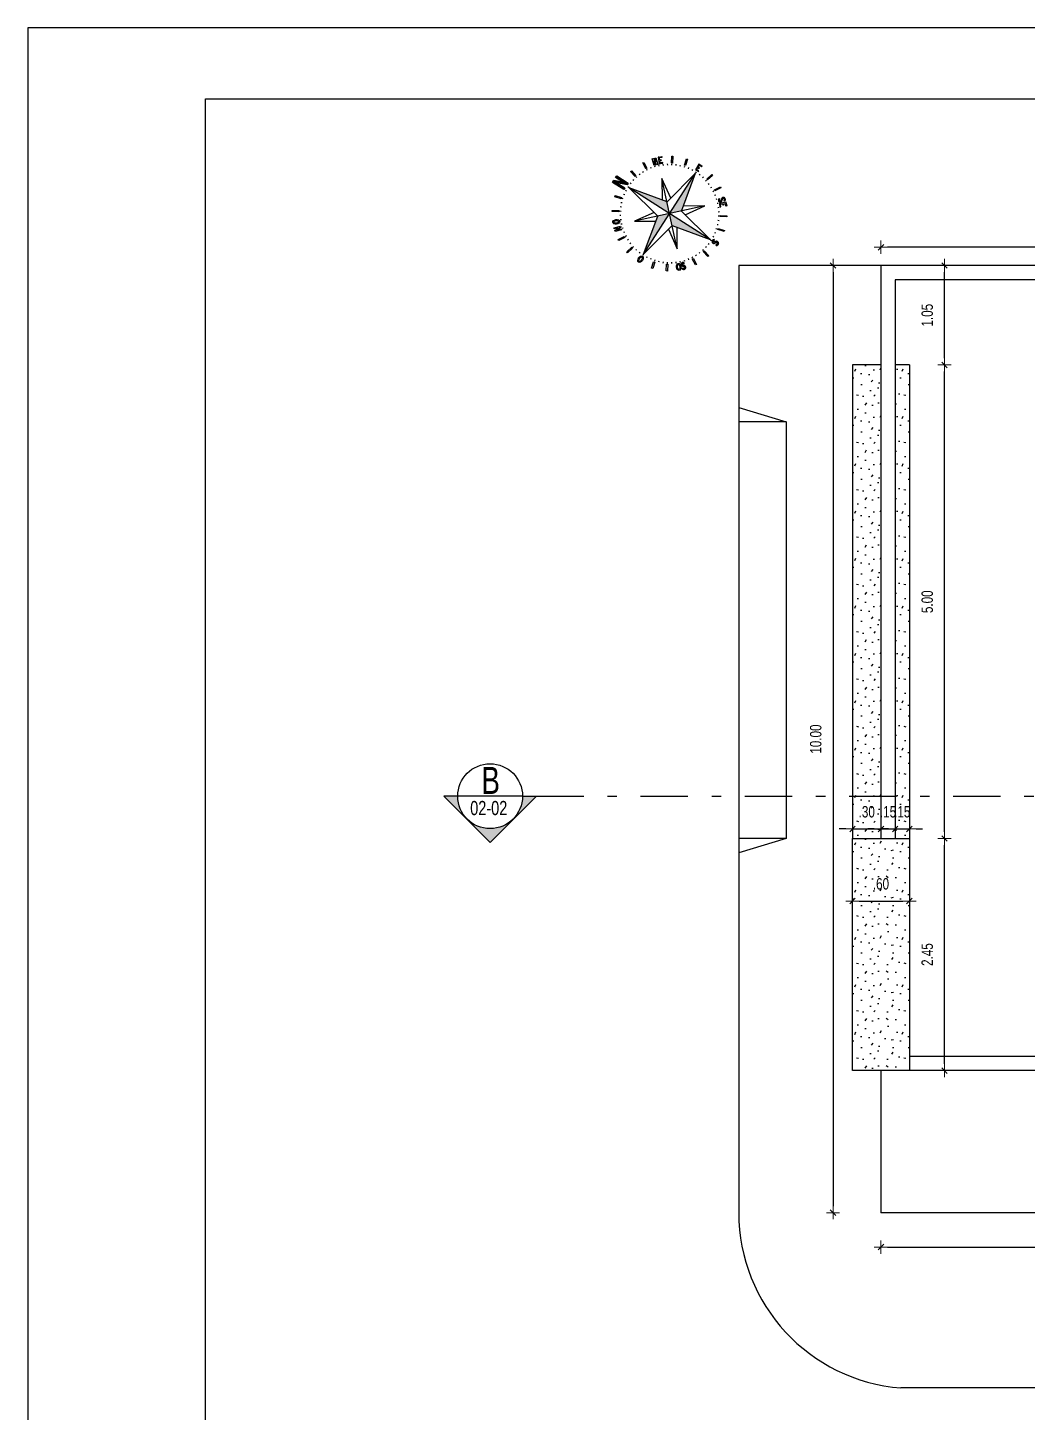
# Model space of a CAD drawing. Extents: x 425 to 531, y 796 to 840.
# Drawn here: x 424.54 to 435.09, y 825.67 to 840.29 of the extents above; entities that cross this region are included whole.
import ezdxf

# ---------------------------------------------------------------- set-up
doc = ezdxf.new("R2010")
doc.units = 0
doc.header["$MEASUREMENT"] = 0
doc.header["$PDSIZE"] = -5
doc.linetypes.add('CONTINU', pattern=[0])
doc.linetypes.add('DASHDOT', pattern=[1, 0.5, -0.25, 0, -0.25])
doc.layers.get('0').update_dxf_attribs({"linetype": 'CONTINUOUS'})
doc.layers.get('Defpoints').update_dxf_attribs({"linetype": 'CONTINUOUS'})
for name, color, linetype in [('AR-TXT', 1, 'CONTINUOUS'), ('LAYER4', 7, 'CONTINUOUS'), ('LAYER5', 8, 'CONTINUOUS'), ('LAYER7', 4, 'CONTINUOUS'), ('TXT', 2, 'CONTINUOUS')]:
    doc.layers.add(name, color=color, linetype=linetype)
doc.layers.add('E-Pen-C', color=4, linetype='CONTINUOUS', lineweight=15)
doc.layers.add('E-Pen-G', color=3, linetype='CONTINUOUS', lineweight=30)
doc.styles.add('F2', font='swisscl.ttf')
doc.dimstyles.new('DIMENSION-1', dxfattribs={"dimtxt": 0.11, "dimasz": 0.07, "dimexe": 1, "dimexo": 0, "dimgap": 0.12, "dimtad": 1, "dimzin": 7, "dimdsep": 46, "dimtxsty": 'F2', "dimblk1": 'TRACO', "dimblk2": 'TRACO', "dimsah": 1, "dimcen": 1, "dimse1": 1, "dimse2": 1, "dimclrd": 256, "dimclre": 256, "dimclrt": 6, "dimadec": 0, "dimazin": 0, "dimtfac": 1, "dimtix": 1, "dimtmove": 2, "dimatfit": 3, "dimldrblk": 'TRACO', "dimfxl": 1, "dimtolj": 1, "dimtzin": 0, "dimarcsym": 0})

# ---------------------------------------------------------------- blocks, each defined once
blk = doc.blocks.new('A$C52F82244')
at = {"layer": 'LAYER5'}
blk.add_hatch(color=2, dxfattribs=at).paths.add_polyline_path([(0.5, 0.85), (0, 0.35), (0.15, 0.35, -1), (0.85, 0.35), (1, 0.35)])
at = {"layer": 'LAYER4', "color": 2}
blk.add_line((0.15, 0.35), (0.85, 0.35), dxfattribs=at)
at = {"layer": 'LAYER7', "color": 2}
for p, q in [((0.5, 0.85), (0, 0.35)), ((0.5, 0.85), (1, 0.35)), ((0.15, 0.35), (0, 0.35)), ((0.85, 0.35), (1, 0.35))]:
    blk.add_line(p, q, dxfattribs=at)
blk.add_circle((0.5, 0.35), 0.35, dxfattribs=at)
blk = doc.blocks.new('TRACO')
at = {"layer": 'E-Pen-C'}
for p, q in [((-1, 0), (1, 0)), ((0, 1), (0, -1))]:
    blk.add_line(p, q, dxfattribs=at)
at = {"layer": 'E-Pen-G'}
blk.add_line((-0.42, -0.42), (0.42, 0.42), dxfattribs=at)
blk = doc.blocks.new('*D107')
at = {"color": 4, "linetype": 'Continuous', "lineweight": -2, "transparency": 16777216}
blk.add_line((453.475, 837.968), (433.615, 837.968), dxfattribs=at)
at = {"layer": 'Defpoints', "color": 0, "linetype": 'CONTINU', "transparency": 16777216}
for p in [(433.545, 837.968), (433.545, 837.776), (453.545, 837.776)]:
    blk.add_point(p, dxfattribs=at)
at = {"color": 4, "linetype": 'CONTINU', "lineweight": -2, "transparency": 16777216, "xscale": 0.07, "yscale": 0.07, "zscale": 0.07, "rotation": 180}
blk.add_blockref('TRACO', (433.545, 837.968), dxfattribs=at)
at = {"color": 4, "linetype": 'CONTINU', "lineweight": -2, "transparency": 16777216, "xscale": 0.07, "yscale": 0.07, "zscale": 0.07}
blk.add_blockref('TRACO', (453.545, 837.968), dxfattribs=at)
at = {"color": 4, "linetype": 'CONTINU', "transparency": 16777216, "insert": (443.545, 838.149), "char_height": 0.12, "attachment_point": 5, "style": 'F2'}
blk.add_mtext('\\A1;20.00', dxfattribs=at)
blk = doc.blocks.new('*D108')
at = {"color": 4, "linetype": 'Continuous', "lineweight": -2, "transparency": 16777216}
blk.add_line((433.039, 837.706), (433.039, 827.846), dxfattribs=at)
at = {"layer": 'Defpoints', "color": 0, "linetype": 'CONTINU', "transparency": 16777216}
for p in [(433.397, 837.776), (433.039, 827.776), (433.397, 827.776)]:
    blk.add_point(p, dxfattribs=at)
at = {"color": 4, "linetype": 'CONTINU', "lineweight": -2, "transparency": 16777216, "xscale": 0.07, "yscale": 0.07, "zscale": 0.07}
for p, rotation in [((433.039, 837.776), 90), ((433.039, 827.776), 270)]:
    blk.add_blockref('TRACO', p, dxfattribs=dict(at, rotation=rotation))
at = {"color": 4, "linetype": 'CONTINU', "transparency": 16777216, "insert": (432.857, 832.776), "char_height": 0.12, "attachment_point": 5, "rotation": 90, "style": 'F2'}
blk.add_mtext('\\A1;10.00', dxfattribs=at)
blk = doc.blocks.new('*D109')
at = {"color": 4, "linetype": 'Continuous', "lineweight": -2, "transparency": 16777216}
blk.add_line((433.615, 827.413), (453.475, 827.413), dxfattribs=at)
at = {"layer": 'Defpoints', "color": 0, "linetype": 'CONTINU', "transparency": 16777216}
for p in [(433.545, 827.776), (453.545, 827.776), (453.545, 827.413)]:
    blk.add_point(p, dxfattribs=at)
at = {"color": 4, "linetype": 'CONTINU', "lineweight": -2, "transparency": 16777216, "xscale": 0.07, "yscale": 0.07, "zscale": 0.07, "rotation": 180}
blk.add_blockref('TRACO', (433.545, 827.413), dxfattribs=at)
at = {"color": 4, "linetype": 'CONTINU', "lineweight": -2, "transparency": 16777216, "xscale": 0.07, "yscale": 0.07, "zscale": 0.07}
blk.add_blockref('TRACO', (453.545, 827.413), dxfattribs=at)
at = {"color": 4, "linetype": 'CONTINU', "transparency": 16777216, "insert": (443.545, 827.594), "char_height": 0.12, "attachment_point": 5, "style": 'F2'}
blk.add_mtext('\\A1;20.00', dxfattribs=at)
blk = doc.blocks.new('*D203')
at = {"color": 4, "linetype": 'Continuous', "lineweight": -2, "transparency": 16777216}
blk.add_line((433.315, 831.066), (433.775, 831.066), dxfattribs=at)
at = {"layer": 'Defpoints', "color": 0, "linetype": 'CONTINU', "transparency": 16777216}
for p in [(433.245, 831.726), (433.845, 831.726), (433.845, 831.066)]:
    blk.add_point(p, dxfattribs=at)
at = {"color": 4, "linetype": 'CONTINU', "lineweight": -2, "transparency": 16777216, "xscale": 0.07, "yscale": 0.07, "zscale": 0.07, "rotation": 180}
blk.add_blockref('TRACO', (433.245, 831.066), dxfattribs=at)
at = {"color": 4, "linetype": 'CONTINU', "lineweight": -2, "transparency": 16777216, "xscale": 0.07, "yscale": 0.07, "zscale": 0.07}
blk.add_blockref('TRACO', (433.845, 831.066), dxfattribs=at)
at = {"color": 4, "linetype": 'CONTINU', "transparency": 16777216, "insert": (433.545, 831.247), "char_height": 0.12, "attachment_point": 5, "style": 'F2'}
blk.add_mtext('\\A1;.60', dxfattribs=at)
blk = doc.blocks.new('*D204')
at = {"color": 4, "linetype": 'Continuous', "lineweight": -2, "transparency": 16777216}
blk.add_line((434.216, 829.346), (434.216, 831.656), dxfattribs=at)
at = {"layer": 'Defpoints', "color": 0, "linetype": 'CONTINU', "transparency": 16777216}
for p in [(433.845, 831.726), (434.216, 831.726), (433.845, 829.276)]:
    blk.add_point(p, dxfattribs=at)
at = {"color": 4, "linetype": 'CONTINU', "lineweight": -2, "transparency": 16777216, "xscale": 0.07, "yscale": 0.07, "zscale": 0.07}
for p, rotation in [((434.216, 831.726), 90), ((434.216, 829.276), 270)]:
    blk.add_blockref('TRACO', p, dxfattribs=dict(at, rotation=rotation))
at = {"color": 4, "linetype": 'CONTINU', "transparency": 16777216, "insert": (434.034, 830.501), "char_height": 0.12, "attachment_point": 5, "rotation": 90, "style": 'F2'}
blk.add_mtext('\\A1;2.45', dxfattribs=at)
blk = doc.blocks.new('*D205')
at = {"color": 4, "linetype": 'Continuous', "lineweight": -2, "transparency": 16777216}
blk.add_line((434.216, 831.796), (434.216, 836.656), dxfattribs=at)
at = {"layer": 'Defpoints', "color": 0, "linetype": 'CONTINU', "transparency": 16777216}
for p in [(433.845, 836.726), (434.216, 836.726), (433.845, 831.726)]:
    blk.add_point(p, dxfattribs=at)
at = {"color": 4, "linetype": 'CONTINU', "lineweight": -2, "transparency": 16777216, "xscale": 0.07, "yscale": 0.07, "zscale": 0.07}
for p, rotation in [((434.216, 836.726), 90), ((434.216, 831.726), 270)]:
    blk.add_blockref('TRACO', p, dxfattribs=dict(at, rotation=rotation))
at = {"color": 4, "linetype": 'CONTINU', "transparency": 16777216, "insert": (434.034, 834.226), "char_height": 0.12, "attachment_point": 5, "rotation": 90, "style": 'F2'}
blk.add_mtext('\\A1;5.00', dxfattribs=at)
blk = doc.blocks.new('*D206')
at = {"color": 4, "linetype": 'Continuous', "lineweight": -2, "transparency": 16777216}
for p, q in [((433.175, 831.827), (433.105, 831.827)), ((433.245, 831.827), (433.545, 831.827)), ((433.615, 831.827), (433.685, 831.827))]:
    blk.add_line(p, q, dxfattribs=at)
at = {"layer": 'Defpoints', "color": 0, "linetype": 'CONTINU', "transparency": 16777216}
for p in [(433.545, 831.827), (433.245, 831.726), (433.545, 831.726)]:
    blk.add_point(p, dxfattribs=at)
at = {"color": 4, "linetype": 'CONTINU', "lineweight": -2, "transparency": 16777216, "xscale": 0.07, "yscale": 0.07, "zscale": 0.07}
blk.add_blockref('TRACO', (433.245, 831.827), dxfattribs=at)
at = {"color": 4, "linetype": 'CONTINU', "lineweight": -2, "transparency": 16777216, "xscale": 0.07, "yscale": 0.07, "zscale": 0.07, "rotation": 180}
blk.add_blockref('TRACO', (433.545, 831.827), dxfattribs=at)
at = {"color": 4, "linetype": 'CONTINU', "transparency": 16777216, "insert": (433.395, 832.008), "char_height": 0.12, "attachment_point": 5, "style": 'F2'}
blk.add_mtext('\\A1;.30', dxfattribs=at)
blk = doc.blocks.new('*D207')
at = {"color": 4, "linetype": 'Continuous', "lineweight": -2, "transparency": 16777216}
for p, q in [((433.475, 831.827), (433.405, 831.827)), ((433.545, 831.827), (433.695, 831.827)), ((433.765, 831.827), (433.835, 831.827))]:
    blk.add_line(p, q, dxfattribs=at)
at = {"layer": 'Defpoints', "color": 0, "linetype": 'CONTINU', "transparency": 16777216}
for p in [(433.695, 831.827), (433.545, 831.726), (433.695, 831.726)]:
    blk.add_point(p, dxfattribs=at)
at = {"color": 4, "linetype": 'CONTINU', "lineweight": -2, "transparency": 16777216, "xscale": 0.07, "yscale": 0.07, "zscale": 0.07}
blk.add_blockref('TRACO', (433.545, 831.827), dxfattribs=at)
at = {"color": 4, "linetype": 'CONTINU', "lineweight": -2, "transparency": 16777216, "xscale": 0.07, "yscale": 0.07, "zscale": 0.07, "rotation": 180}
blk.add_blockref('TRACO', (433.695, 831.827), dxfattribs=at)
at = {"color": 4, "linetype": 'CONTINU', "transparency": 16777216, "insert": (433.62, 832.008), "char_height": 0.12, "attachment_point": 5, "style": 'F2'}
blk.add_mtext('\\A1;.15', dxfattribs=at)
blk = doc.blocks.new('*D208')
at = {"color": 4, "linetype": 'Continuous', "lineweight": -2, "transparency": 16777216}
for p, q in [((433.625, 831.827), (433.555, 831.827)), ((433.695, 831.827), (433.845, 831.827)), ((433.915, 831.827), (433.985, 831.827))]:
    blk.add_line(p, q, dxfattribs=at)
at = {"layer": 'Defpoints', "color": 0, "linetype": 'CONTINU', "transparency": 16777216}
for p in [(433.845, 831.827), (433.695, 831.726), (433.845, 831.726)]:
    blk.add_point(p, dxfattribs=at)
at = {"color": 4, "linetype": 'CONTINU', "lineweight": -2, "transparency": 16777216, "xscale": 0.07, "yscale": 0.07, "zscale": 0.07}
blk.add_blockref('TRACO', (433.695, 831.827), dxfattribs=at)
at = {"color": 4, "linetype": 'CONTINU', "lineweight": -2, "transparency": 16777216, "xscale": 0.07, "yscale": 0.07, "zscale": 0.07, "rotation": 180}
blk.add_blockref('TRACO', (433.845, 831.827), dxfattribs=at)
at = {"color": 4, "linetype": 'CONTINU', "transparency": 16777216, "insert": (433.77, 832.008), "char_height": 0.12, "attachment_point": 5, "style": 'F2'}
blk.add_mtext('\\A1;.15', dxfattribs=at)
blk = doc.blocks.new('*D209')
at = {"color": 4, "linetype": 'Continuous', "lineweight": -2, "transparency": 16777216}
blk.add_line((434.216, 836.796), (434.216, 837.706), dxfattribs=at)
at = {"layer": 'Defpoints', "color": 0, "linetype": 'CONTINU', "transparency": 16777216}
for p in [(433.695, 837.776), (434.216, 837.776), (433.695, 836.726)]:
    blk.add_point(p, dxfattribs=at)
at = {"color": 4, "linetype": 'CONTINU', "lineweight": -2, "transparency": 16777216, "xscale": 0.07, "yscale": 0.07, "zscale": 0.07}
for p, rotation in [((434.216, 837.776), 90), ((434.216, 836.726), 270)]:
    blk.add_blockref('TRACO', p, dxfattribs=dict(at, rotation=rotation))
at = {"color": 4, "linetype": 'CONTINU', "transparency": 16777216, "insert": (434.034, 837.251), "char_height": 0.12, "attachment_point": 5, "rotation": 90, "style": 'F2'}
blk.add_mtext('\\A1;1.05', dxfattribs=at)
blk = doc.blocks.new('al-norte')
at = {"layer": 'TXT'}
for points in [[(0.055, 2.221), (-0.065, 2.532), (-0.092, 2.532), (-0.167, 2.532), (-0.167, 2.01), (-0.092, 2.01), (-0.092, 2.379), (0.055, 2.001), (0.131, 2.001), (0.131, 2.531), (0.055, 2.531)], [(0.007, 1.875), (0, 0), (0.333, 0.33)]]:
    blk.add_hatch(color=7, dxfattribs=at).paths.add_polyline_path(points)
h = blk.add_hatch(color=7, dxfattribs=at)
h.paths.add_polyline_path([(0, 0), (0.33, -0.333), (1.875, -0.007)])
h.paths.add_polyline_path([(0, 0), (-0.333, -0.33), (-0.007, -1.875)])
h.paths.add_polyline_path([(0, 0), (-0.33, 0.333), (-1.875, 0.007)])
at = {"layer": 'TXT', "color": 7}
for p, q in [((-0.596, 2.16), (-0.551, 2.172)), ((-0.551, 2.172), (-0.483, 1.919)), ((-0.092, 2.532), (-0.065, 2.532)), ((0.055, 2.001), (-0.092, 2.379)), ((-0.065, 2.532), (0.055, 2.221)), ((-1.135, 1.932), (-1.094, 1.956)), ((-1.003, 1.705), (-1.135, 1.932)), ((-1.094, 1.956), (-0.963, 1.728)), ((-0.963, 1.728), (-1.003, 1.705)), ((-0.943, 1.647), (-0.967, 1.688)), ((-0.796, 1.723), (-0.816, 1.766)), ((-0.643, 1.786), (-0.659, 1.83)), ((-0.528, 1.906), (-0.596, 2.16)), ((-0.483, 1.919), (-0.528, 1.906)), ((-0.485, 1.835), (-0.497, 1.881)), ((-0.323, 1.871), (-0.331, 1.917)), ((0.007, 1.875), (-0.33, 0.333)), ((-0.159, 1.892), (-0.163, 1.938)), ((-0.007, -1.875), (0.007, 1.875)), ((0.007, 1.898), (0.007, 1.945)), ((0.333, 0.33), (0.007, 1.875)), ((0.172, 1.891), (0.176, 1.937)), ((0.336, 1.868), (0.344, 1.915)), ((0.498, 1.832), (0.51, 1.877)), ((0.656, 1.782), (0.672, 1.826)), ((0.808, 1.718), (0.828, 1.76)), ((0.955, 1.641), (0.979, 1.681)), ((1.343, 1.446), (1.415, 1.635)), ((1.476, 1.683), (1.417, 1.527)), ((1.466, 1.692), (1.476, 1.683)), ((-1.949, 1.106), (-1.925, 1.146)), ((-1.721, 0.975), (-1.949, 1.106)), ((-1.925, 1.146), (-1.698, 1.015)), ((-1.736, 1.416), (-1.711, 1.444)), ((-1.54, 1.244), (-1.736, 1.416)), ((-1.711, 1.444), (-1.702, 1.454)), ((-1.702, 1.454), (-1.546, 1.396)), ((-1.662, 1.499), (-1.637, 1.528)), ((-1.546, 1.396), (-1.662, 1.499)), ((-1.654, 1.393), (-1.515, 1.272)), ((-1.463, 1.324), (-1.654, 1.393)), ((-1.637, 1.528), (-1.438, 1.353)), ((-1.551, 1.094), (-1.59, 1.121)), ((-1.515, 1.272), (-1.54, 1.244)), ((-1.45, 1.225), (-1.486, 1.256)), ((-1.438, 1.353), (-1.463, 1.324)), ((-1.338, 1.347), (-1.371, 1.38)), ((-1.215, 1.459), (-1.245, 1.495)), ((-1.083, 1.559), (-1.11, 1.597)), ((1.094, 1.551), (1.121, 1.59)), ((1.225, 1.45), (1.256, 1.486)), ((1.347, 1.338), (1.38, 1.371)), ((1.459, 1.215), (1.495, 1.245)), ((1.538, 1.43), (1.572, 1.393)), ((1.559, 1.083), (1.597, 1.11)), ((1.561, 1.452), (1.596, 1.414)), ((1.596, 1.414), (1.572, 1.393)), ((1.705, 1.003), (1.932, 1.135)), ((1.956, 1.094), (1.728, 0.963)), ((1.932, 1.135), (1.956, 1.094)), ((-2.169, 0.564), (-2.156, 0.609)), ((-1.915, 0.496), (-2.169, 0.564)), ((-2.156, 0.609), (-1.903, 0.541)), ((-1.903, 0.541), (-1.915, 0.496)), ((-1.782, 0.656), (-1.826, 0.672)), ((-1.718, 0.808), (-1.76, 0.828)), ((-1.698, 1.015), (-1.721, 0.975)), ((-1.641, 0.955), (-1.681, 0.979)), ((-0.998, -0.991), (0.998, 0.991)), ((-0.285, 0.538), (-0.991, 0.998)), ((0.991, -0.998), (-0.991, 0.998)), ((-0.991, 0.998), (-0.536, 0.289)), ((0.998, 0.991), (0.289, 0.536)), ((0.538, 0.285), (0.998, 0.991)), ((1.647, 0.943), (1.688, 0.967)), ((1.728, 0.963), (1.705, 1.003)), ((1.723, 0.796), (1.766, 0.816)), ((1.786, 0.643), (1.83, 0.659)), ((-1.898, 0.007), (-1.945, 0.007)), ((-1.891, 0.172), (-1.937, 0.176)), ((-1.868, 0.336), (-1.915, 0.344)), ((-1.832, 0.498), (-1.877, 0.51)), ((-1.875, 0.007), (-0.33, 0.333)), ((-1.875, 0.007), (-0.333, -0.33)), ((-1.875, 0.007), (1.875, -0.007)), ((1.875, -0.007), (0.333, 0.33)), ((1.835, 0.485), (1.881, 0.497)), ((1.871, 0.323), (1.917, 0.331)), ((1.892, 0.159), (1.938, 0.163)), ((1.986, 0.075), (1.986, 0.034)), ((2.246, 0.075), (1.986, 0.075)), ((1.986, 0.034), (1.986, -0.068)), ((2.017, 0.034), (2.1, 0.034)), ((2.017, -0.068), (2.017, 0.034)), ((2.1, 0.034), (2.1, -0.017)), ((2.132, 0.034), (2.214, 0.034)), ((2.132, 0.034), (2.132, -0.017)), ((2.214, -0.068), (2.214, 0.034)), ((2.246, 0.034), (2.246, 0.075)), ((2.246, 0.034), (2.246, -0.068)), ((-2.172, -0.551), (-1.919, -0.483)), ((-1.906, -0.528), (-2.16, -0.596)), ((-1.892, -0.159), (-1.938, -0.163)), ((-1.919, -0.483), (-1.906, -0.528)), ((-1.871, -0.323), (-1.917, -0.331)), ((-1.835, -0.485), (-1.881, -0.497)), ((-0.538, -0.285), (-0.998, -0.991)), ((-0.998, -0.991), (-0.289, -0.536)), ((-0.333, -0.33), (-0.007, -1.875)), ((-0.007, -1.875), (0.33, -0.333)), ((0.285, -0.538), (0.991, -0.998)), ((0.33, -0.333), (1.875, -0.007)), ((0.991, -0.998), (0.536, -0.289)), ((1.832, -0.498), (1.877, -0.51)), ((1.868, -0.336), (1.915, -0.344)), ((1.891, -0.172), (1.937, -0.176)), ((1.898, -0.007), (1.945, -0.007)), ((1.903, -0.541), (1.915, -0.496)), ((1.915, -0.496), (2.169, -0.564)), ((1.986, -0.068), (2.017, -0.068)), ((2.132, -0.017), (2.1, -0.017)), ((2.246, -0.068), (2.214, -0.068)), ((-2.16, -0.596), (-2.172, -0.551)), ((-1.956, -1.094), (-1.728, -0.963)), ((-1.705, -1.003), (-1.932, -1.135)), ((-1.786, -0.643), (-1.83, -0.659)), ((-1.723, -0.796), (-1.766, -0.816)), ((-1.728, -0.963), (-1.705, -1.003)), ((-1.647, -0.943), (-1.688, -0.967)), ((1.641, -0.955), (1.681, -0.979)), ((1.698, -1.015), (1.721, -0.975)), ((1.925, -1.146), (1.698, -1.015)), ((1.718, -0.808), (1.76, -0.828)), ((1.721, -0.975), (1.949, -1.106)), ((1.782, -0.656), (1.826, -0.672)), ((2.156, -0.609), (1.903, -0.541)), ((2.169, -0.564), (2.156, -0.609)), ((-1.932, -1.135), (-1.956, -1.094)), ((-1.559, -1.083), (-1.597, -1.11)), ((-1.556, -1.565), (-1.514, -1.564)), ((-1.556, -1.565), (-1.555, -1.58)), ((-1.555, -1.58), (-1.553, -1.595)), ((-1.553, -1.595), (-1.549, -1.61)), ((-1.549, -1.61), (-1.544, -1.624)), ((-1.516, -1.579), (-1.514, -1.564)), ((-1.516, -1.587), (-1.516, -1.579)), ((-1.515, -1.595), (-1.516, -1.587)), ((-1.513, -1.602), (-1.515, -1.595)), ((-1.51, -1.609), (-1.513, -1.602)), ((-1.506, -1.616), (-1.51, -1.609)), ((-1.501, -1.623), (-1.506, -1.616)), ((-1.459, -1.215), (-1.495, -1.245)), ((-1.454, -1.487), (-1.455, -1.494)), ((-1.455, -1.494), (-1.455, -1.502)), ((-1.455, -1.502), (-1.454, -1.51)), ((-1.453, -1.479), (-1.454, -1.487)), ((-1.454, -1.51), (-1.451, -1.525)), ((-1.451, -1.471), (-1.453, -1.479)), ((-1.448, -1.464), (-1.451, -1.471)), ((-1.451, -1.525), (-1.443, -1.555)), ((-1.446, -1.616), (-1.451, -1.622)), ((-1.444, -1.457), (-1.448, -1.464)), ((-1.442, -1.609), (-1.446, -1.616)), ((-1.439, -1.451), (-1.444, -1.457)), ((-1.443, -1.555), (-1.44, -1.57)), ((-1.44, -1.602), (-1.442, -1.609)), ((-1.44, -1.57), (-1.439, -1.578)), ((-1.439, -1.594), (-1.44, -1.602)), ((-1.434, -1.445), (-1.439, -1.451)), ((-1.439, -1.578), (-1.439, -1.586)), ((-1.439, -1.586), (-1.439, -1.594)), ((-1.428, -1.44), (-1.434, -1.445)), ((-1.421, -1.436), (-1.428, -1.44)), ((-1.414, -1.432), (-1.421, -1.436)), ((-1.407, -1.43), (-1.414, -1.432)), ((-1.411, -1.497), (-1.41, -1.49)), ((-1.409, -1.513), (-1.411, -1.497)), ((-1.41, -1.49), (-1.409, -1.486)), ((-1.409, -1.486), (-1.408, -1.483)), ((-1.406, -1.528), (-1.409, -1.513)), ((-1.408, -1.483), (-1.404, -1.476)), ((-1.399, -1.429), (-1.407, -1.43)), ((-1.4, -1.558), (-1.406, -1.528)), ((-1.404, -1.476), (-1.398, -1.471)), ((-1.402, -1.626), (-1.399, -1.619)), ((-1.397, -1.573), (-1.4, -1.558)), ((-1.391, -1.428), (-1.399, -1.429)), ((-1.399, -1.619), (-1.396, -1.612)), ((-1.398, -1.471), (-1.391, -1.467)), ((-1.395, -1.589), (-1.397, -1.573)), ((-1.396, -1.612), (-1.395, -1.604)), ((-1.395, -1.596), (-1.395, -1.589)), ((-1.395, -1.604), (-1.395, -1.596)), ((-1.383, -1.428), (-1.391, -1.428)), ((-1.391, -1.467), (-1.387, -1.466)), ((-1.387, -1.466), (-1.383, -1.465)), ((-1.375, -1.429), (-1.383, -1.428)), ((-1.383, -1.465), (-1.38, -1.465)), ((-1.347, -1.338), (-1.38, -1.371)), ((-1.38, -1.465), (-1.376, -1.467)), ((-1.376, -1.467), (-1.372, -1.468)), ((-1.368, -1.43), (-1.375, -1.429)), ((-1.372, -1.468), (-1.369, -1.471)), ((-1.369, -1.471), (-1.363, -1.476)), ((-1.36, -1.432), (-1.368, -1.43)), ((-1.363, -1.476), (-1.358, -1.482)), ((-1.353, -1.436), (-1.36, -1.432)), ((-1.358, -1.482), (-1.354, -1.489)), ((-1.354, -1.489), (-1.352, -1.496)), ((-1.347, -1.44), (-1.353, -1.436)), ((-1.352, -1.496), (-1.35, -1.503)), ((-1.35, -1.511), (-1.351, -1.527)), ((-1.351, -1.527), (-1.312, -1.53)), ((-1.35, -1.503), (-1.35, -1.511)), ((-1.341, -1.445), (-1.347, -1.44)), ((-1.335, -1.45), (-1.341, -1.445)), ((-1.33, -1.456), (-1.335, -1.45)), ((-1.325, -1.463), (-1.33, -1.456)), ((-1.321, -1.469), (-1.325, -1.463)), ((-1.318, -1.476), (-1.321, -1.469)), ((-1.315, -1.484), (-1.318, -1.476)), ((-1.313, -1.491), (-1.315, -1.484)), ((-1.313, -1.499), (-1.313, -1.491)), ((-1.312, -1.53), (-1.313, -1.499)), ((-1.225, -1.45), (-1.256, -1.486)), ((-1.094, -1.551), (-1.121, -1.59)), ((1.083, -1.559), (1.11, -1.597)), ((1.215, -1.459), (1.245, -1.495)), ((1.354, -1.453), (1.278, -1.521)), ((1.278, -1.521), (1.299, -1.545)), ((1.299, -1.545), (1.375, -1.476)), ((1.338, -1.347), (1.371, -1.38)), ((1.385, -1.425), (1.354, -1.453)), ((1.375, -1.476), (1.43, -1.538)), ((1.559, -1.619), (1.385, -1.425)), ((1.43, -1.538), (1.393, -1.572)), ((1.414, -1.596), (1.393, -1.572)), ((1.452, -1.561), (1.414, -1.596)), ((1.429, -1.375), (1.428, -1.383)), ((1.428, -1.383), (1.428, -1.391)), ((1.428, -1.391), (1.429, -1.399)), ((1.43, -1.368), (1.429, -1.375)), ((1.429, -1.399), (1.43, -1.407)), ((1.432, -1.36), (1.43, -1.368)), ((1.43, -1.407), (1.432, -1.414)), ((1.436, -1.353), (1.432, -1.36)), ((1.432, -1.414), (1.436, -1.421)), ((1.44, -1.347), (1.436, -1.353)), ((1.436, -1.421), (1.44, -1.428)), ((1.445, -1.341), (1.44, -1.347)), ((1.44, -1.428), (1.445, -1.434)), ((1.45, -1.335), (1.445, -1.341)), ((1.445, -1.434), (1.451, -1.439)), ((1.45, -1.225), (1.486, -1.256)), ((1.456, -1.33), (1.45, -1.335)), ((1.451, -1.439), (1.457, -1.444)), ((1.452, -1.561), (1.507, -1.623)), ((1.463, -1.325), (1.456, -1.33)), ((1.457, -1.444), (1.464, -1.448)), ((1.469, -1.321), (1.463, -1.325)), ((1.464, -1.448), (1.471, -1.451)), ((1.465, -1.38), (1.467, -1.376)), ((1.465, -1.383), (1.465, -1.38)), ((1.466, -1.387), (1.465, -1.383)), ((1.467, -1.391), (1.466, -1.387)), ((1.467, -1.376), (1.468, -1.372)), ((1.471, -1.398), (1.467, -1.391)), ((1.468, -1.372), (1.471, -1.369)), ((1.476, -1.318), (1.469, -1.321)), ((1.471, -1.369), (1.476, -1.363)), ((1.476, -1.404), (1.471, -1.398)), ((1.471, -1.451), (1.479, -1.453)), ((1.484, -1.315), (1.476, -1.318)), ((1.476, -1.363), (1.482, -1.358)), ((1.483, -1.408), (1.476, -1.404)), ((1.479, -1.453), (1.487, -1.454)), ((1.482, -1.358), (1.489, -1.354)), ((1.486, -1.409), (1.483, -1.408)), ((1.491, -1.313), (1.484, -1.315)), ((1.49, -1.41), (1.486, -1.409)), ((1.487, -1.454), (1.494, -1.455)), ((1.489, -1.354), (1.496, -1.352)), ((1.497, -1.411), (1.49, -1.41)), ((1.499, -1.313), (1.491, -1.313)), ((1.494, -1.455), (1.502, -1.455)), ((1.496, -1.352), (1.503, -1.35)), ((1.513, -1.409), (1.497, -1.411)), ((1.53, -1.312), (1.499, -1.313)), ((1.502, -1.455), (1.51, -1.454)), ((1.503, -1.35), (1.511, -1.35)), ((1.51, -1.454), (1.525, -1.451)), ((1.511, -1.35), (1.527, -1.351)), ((1.528, -1.406), (1.513, -1.409)), ((1.525, -1.451), (1.555, -1.443)), ((1.527, -1.351), (1.53, -1.312)), ((1.558, -1.4), (1.528, -1.406)), ((1.528, -1.646), (1.559, -1.619)), ((1.551, -1.094), (1.59, -1.121)), ((1.555, -1.443), (1.57, -1.44)), ((1.573, -1.397), (1.558, -1.4)), ((1.579, -1.516), (1.564, -1.514)), ((1.565, -1.556), (1.564, -1.514)), ((1.565, -1.556), (1.58, -1.555)), ((1.57, -1.44), (1.578, -1.439)), ((1.589, -1.395), (1.573, -1.397)), ((1.578, -1.439), (1.586, -1.439)), ((1.587, -1.516), (1.579, -1.516)), ((1.58, -1.555), (1.595, -1.553)), ((1.586, -1.439), (1.594, -1.439)), ((1.595, -1.515), (1.587, -1.516)), ((1.596, -1.395), (1.589, -1.395)), ((1.594, -1.439), (1.602, -1.44)), ((1.602, -1.513), (1.595, -1.515)), ((1.595, -1.553), (1.61, -1.549)), ((1.604, -1.395), (1.596, -1.395)), ((1.602, -1.44), (1.609, -1.442)), ((1.609, -1.51), (1.602, -1.513)), ((1.612, -1.396), (1.604, -1.395)), ((1.609, -1.442), (1.616, -1.446)), ((1.616, -1.506), (1.609, -1.51)), ((1.61, -1.549), (1.624, -1.544)), ((1.619, -1.399), (1.612, -1.396)), ((1.616, -1.446), (1.622, -1.451)), ((1.623, -1.501), (1.616, -1.506)), ((1.626, -1.402), (1.619, -1.399)), ((1.622, -1.451), (1.628, -1.457)), ((1.628, -1.495), (1.623, -1.501)), ((1.624, -1.544), (1.631, -1.54)), ((1.633, -1.406), (1.626, -1.402)), ((1.628, -1.457), (1.631, -1.465)), ((1.632, -1.488), (1.628, -1.495)), ((1.631, -1.465), (1.633, -1.473)), ((1.631, -1.54), (1.638, -1.536)), ((1.633, -1.484), (1.632, -1.488)), ((1.639, -1.41), (1.633, -1.406)), ((1.633, -1.473), (1.634, -1.481)), ((1.634, -1.481), (1.633, -1.484)), ((1.638, -1.536), (1.644, -1.532)), ((1.645, -1.416), (1.639, -1.41)), ((1.644, -1.532), (1.649, -1.526)), ((1.65, -1.421), (1.645, -1.416)), ((1.649, -1.526), (1.658, -1.513)), ((1.655, -1.428), (1.65, -1.421)), ((1.659, -1.434), (1.655, -1.428)), ((1.658, -1.513), (1.667, -1.5)), ((1.663, -1.441), (1.659, -1.434)), ((1.666, -1.448), (1.663, -1.441)), ((1.669, -1.455), (1.666, -1.448)), ((1.667, -1.5), (1.67, -1.493)), ((1.671, -1.463), (1.669, -1.455)), ((1.67, -1.493), (1.672, -1.485)), ((1.672, -1.47), (1.671, -1.463)), ((1.673, -1.478), (1.672, -1.47)), ((1.672, -1.485), (1.673, -1.478)), ((1.949, -1.106), (1.925, -1.146)), ((-1.544, -1.624), (-1.54, -1.631)), ((-1.54, -1.631), (-1.536, -1.638)), ((-1.536, -1.638), (-1.532, -1.644)), ((-1.532, -1.644), (-1.526, -1.649)), ((-1.526, -1.649), (-1.513, -1.658)), ((-1.513, -1.658), (-1.5, -1.667)), ((-1.495, -1.628), (-1.501, -1.623)), ((-1.5, -1.667), (-1.493, -1.67)), ((-1.488, -1.632), (-1.495, -1.628)), ((-1.493, -1.67), (-1.485, -1.672)), ((-1.484, -1.633), (-1.488, -1.632)), ((-1.485, -1.672), (-1.478, -1.673)), ((-1.481, -1.634), (-1.484, -1.633)), ((-1.473, -1.633), (-1.481, -1.634)), ((-1.478, -1.673), (-1.47, -1.672)), ((-1.465, -1.631), (-1.473, -1.633)), ((-1.47, -1.672), (-1.463, -1.671)), ((-1.457, -1.628), (-1.465, -1.631)), ((-1.463, -1.671), (-1.455, -1.669)), ((-1.451, -1.622), (-1.457, -1.628)), ((-1.455, -1.669), (-1.448, -1.666)), ((-1.448, -1.666), (-1.441, -1.663)), ((-1.441, -1.663), (-1.434, -1.659)), ((-1.434, -1.659), (-1.428, -1.655)), ((-1.428, -1.655), (-1.421, -1.65)), ((-1.421, -1.65), (-1.416, -1.645)), ((-1.416, -1.645), (-1.41, -1.639)), ((-1.41, -1.639), (-1.406, -1.633)), ((-1.406, -1.633), (-1.402, -1.626)), ((-1.146, -1.925), (-1.015, -1.698)), ((-1.106, -1.949), (-1.146, -1.925)), ((-0.975, -1.721), (-1.106, -1.949)), ((-1.015, -1.698), (-0.975, -1.721)), ((-0.955, -1.641), (-0.979, -1.681)), ((-0.808, -1.718), (-0.828, -1.76)), ((-0.656, -1.782), (-0.672, -1.826)), ((-0.609, -2.156), (-0.541, -1.903)), ((-0.564, -2.169), (-0.609, -2.156)), ((-0.496, -1.915), (-0.564, -2.169)), ((-0.541, -1.903), (-0.496, -1.915)), ((-0.498, -1.832), (-0.51, -1.877)), ((-0.336, -1.868), (-0.344, -1.915)), ((-0.172, -1.891), (-0.176, -1.937)), ((-0.062, -2.027), (-0.063, -2.035)), ((-0.063, -2.035), (-0.063, -2.043)), ((-0.063, -2.043), (-0.062, -2.05)), ((-0.06, -2.019), (-0.062, -2.027)), ((-0.062, -2.05), (-0.06, -2.058)), ((-0.057, -2.012), (-0.06, -2.019)), ((-0.06, -2.058), (-0.058, -2.065)), ((-0.058, -2.065), (-0.054, -2.072)), ((-0.053, -2.005), (-0.057, -2.012)), ((-0.054, -2.072), (-0.05, -2.079)), ((-0.049, -1.999), (-0.053, -2.005)), ((-0.05, -2.079), (-0.045, -2.085)), ((-0.044, -1.993), (-0.049, -1.999)), ((-0.045, -2.085), (-0.039, -2.091)), ((-0.038, -1.988), (-0.044, -1.993)), ((-0.039, -2.091), (-0.034, -2.096)), ((-0.032, -1.983), (-0.038, -1.988)), ((-0.034, -2.096), (-0.021, -2.105)), ((-0.025, -1.979), (-0.032, -1.983)), ((-0.018, -1.975), (-0.025, -1.979)), ((-0.021, -2.105), (0.005, -2.121)), ((-0.02, -2.037), (-0.019, -2.029)), ((-0.019, -2.045), (-0.02, -2.037)), ((-0.019, -2.029), (-0.017, -2.021)), ((-0.017, -2.048), (-0.019, -2.045)), ((-0.011, -1.973), (-0.018, -1.975)), ((-0.017, -2.021), (-0.015, -2.018)), ((-0.015, -2.051), (-0.017, -2.048)), ((-0.015, -2.018), (-0.012, -2.015)), ((-0.01, -2.057), (-0.015, -2.051)), ((-0.012, -2.015), (-0.01, -2.013)), ((-0.003, -1.972), (-0.011, -1.973)), ((-0.01, -2.013), (-0.006, -2.011)), ((0.002, -2.067), (-0.01, -2.057)), ((-0.007, -1.898), (-0.007, -1.945)), ((-0.006, -2.011), (-0.002, -2.01)), ((0.005, -1.971), (-0.003, -1.972)), ((-0.002, -2.01), (0.002, -2.009)), ((0.002, -2.009), (0.01, -2.009)), ((0.014, -2.077), (0.002, -2.067)), ((0.013, -1.971), (0.005, -1.971)), ((0.005, -2.121), (0.018, -2.13)), ((0.01, -2.009), (0.018, -2.01)), ((0.02, -1.972), (0.013, -1.971)), ((0.039, -2.095), (0.014, -2.077)), ((0.018, -2.01), (0.025, -2.012)), ((0.018, -2.13), (0.024, -2.136)), ((0.028, -1.974), (0.02, -1.972)), ((0.024, -2.136), (0.029, -2.141)), ((0.025, -2.012), (0.032, -2.016)), ((0.036, -1.976), (0.028, -1.974)), ((0.029, -2.141), (0.035, -2.147)), ((0.032, -2.016), (0.038, -2.02)), ((0.035, -2.147), (0.039, -2.154)), ((0.043, -1.978), (0.036, -1.976)), ((0.038, -2.02), (0.043, -2.026)), ((0.051, -2.104), (0.039, -2.095)), ((0.039, -2.154), (0.043, -2.161)), ((0.05, -1.982), (0.043, -1.978)), ((0.043, -2.026), (0.053, -2.038)), ((0.043, -2.161), (0.045, -2.168)), ((0.056, -1.986), (0.05, -1.982)), ((0.063, -2.113), (0.051, -2.104)), ((0.053, -2.038), (0.084, -2.014)), ((0.062, -1.991), (0.056, -1.986)), ((0.084, -2.014), (0.062, -1.991)), ((0.069, -2.119), (0.063, -2.113)), ((0.074, -2.125), (0.069, -2.119)), ((0.078, -2.131), (0.074, -2.125)), ((0.081, -2.138), (0.078, -2.131)), ((0.084, -2.145), (0.081, -2.138)), ((0.086, -2.153), (0.084, -2.145)), ((0.086, -2.161), (0.086, -2.153)), ((0.087, -2.168), (0.086, -2.161)), ((0.159, -1.892), (0.163, -1.938)), ((0.323, -1.871), (0.331, -1.917)), ((0.483, -1.919), (0.528, -1.906)), ((0.551, -2.172), (0.483, -1.919)), ((0.485, -1.835), (0.497, -1.881)), ((0.528, -1.906), (0.596, -2.16)), ((0.596, -2.16), (0.551, -2.172)), ((0.643, -1.786), (0.659, -1.83)), ((0.796, -1.723), (0.816, -1.766)), ((0.943, -1.647), (0.967, -1.688)), ((0.963, -1.728), (1.003, -1.705)), ((1.094, -1.956), (0.963, -1.728)), ((1.003, -1.705), (1.135, -1.932)), ((1.135, -1.932), (1.094, -1.956)), ((1.431, -1.691), (1.507, -1.623)), ((1.452, -1.715), (1.431, -1.691)), ((1.528, -1.646), (1.452, -1.715)), ((-0.071, -2.206), (-0.04, -2.176)), ((-0.071, -2.206), (-0.06, -2.216)), ((-0.06, -2.216), (-0.048, -2.226)), ((-0.048, -2.226), (-0.035, -2.234)), ((-0.031, -2.189), (-0.04, -2.176)), ((-0.035, -2.234), (-0.021, -2.241)), ((-0.026, -2.194), (-0.031, -2.189)), ((-0.02, -2.199), (-0.026, -2.194)), ((-0.021, -2.241), (-0.014, -2.244)), ((-0.014, -2.203), (-0.02, -2.199)), ((-0.007, -2.207), (-0.014, -2.203)), ((-0.014, -2.244), (-0.007, -2.246)), ((0.001, -2.209), (-0.007, -2.207)), ((-0.007, -2.246), (0.001, -2.247)), ((0.009, -2.21), (0.001, -2.209)), ((0.001, -2.247), (0.009, -2.247)), ((0.017, -2.21), (0.009, -2.21)), ((0.009, -2.247), (0.024, -2.245)), ((0.025, -2.208), (0.017, -2.21)), ((0.024, -2.245), (0.04, -2.242)), ((0.028, -2.207), (0.025, -2.208)), ((0.031, -2.205), (0.028, -2.207)), ((0.037, -2.199), (0.031, -2.205)), ((0.041, -2.192), (0.037, -2.199)), ((0.04, -2.242), (0.047, -2.239)), ((0.044, -2.184), (0.041, -2.192)), ((0.045, -2.176), (0.044, -2.184)), ((0.045, -2.168), (0.045, -2.176)), ((0.047, -2.239), (0.054, -2.236)), ((0.054, -2.236), (0.06, -2.231)), ((0.06, -2.231), (0.065, -2.226)), ((0.065, -2.226), (0.07, -2.219)), ((0.07, -2.219), (0.074, -2.213)), ((0.074, -2.213), (0.077, -2.206)), ((0.077, -2.206), (0.08, -2.199)), ((0.08, -2.199), (0.083, -2.191)), ((0.083, -2.191), (0.085, -2.184)), ((0.085, -2.184), (0.086, -2.176)), ((0.086, -2.176), (0.087, -2.168))]:
    blk.add_line(p, q, dxfattribs=at)
for points in [[(-0.092, 2.379), (-0.092, 2.01), (-0.167, 2.01), (-0.167, 2.532), (-0.092, 2.532)], [(0.055, 2.221), (0.055, 2.531), (0.131, 2.531), (0.131, 2.001), (0.055, 2.001)], [(1.415, 1.635), (1.292, 1.498), (1.264, 1.523), (1.438, 1.717), (1.466, 1.692)], [(1.417, 1.527), (1.52, 1.643), (1.549, 1.617), (1.372, 1.42), (1.343, 1.446)], [(1.646, 1.528), (1.619, 1.559), (1.425, 1.385), (1.453, 1.354)], [(1.453, 1.354), (1.521, 1.278), (1.545, 1.299), (1.476, 1.375)], [(1.476, 1.375), (1.538, 1.43)], [(1.561, 1.452), (1.623, 1.507)], [(1.646, 1.528), (1.715, 1.452), (1.691, 1.431), (1.623, 1.507)]]:
    blk.add_lwpolyline(points, dxfattribs=at)
for points in [[(0.564, 2.169), (0.609, 2.156), (0.541, 1.903), (0.496, 1.915)], [(1.106, 1.949), (1.146, 1.925), (1.015, 1.698), (0.975, 1.721)], [(2.16, 0.596), (2.172, 0.551), (1.919, 0.483), (1.906, 0.528)]]:
    blk.add_lwpolyline(points, close=True, dxfattribs=at)
for centre, major_axis in [((-1.391, 1.585), (-0.089, 0.105)), ((-2.109, 0.002), (-0.138, 0.003)), ((-1.563, -1.416), (-0.104, -0.09))]:
    blk.add_ellipse(centre, major_axis=major_axis, ratio=0.637019, dxfattribs=at)
for points in [[(-1.455, 1.661), (-1.459, 1.657), (-1.463, 1.651), (-1.464, 1.626), (-1.461, 1.608), (-1.436, 1.557), (-1.403, 1.524), (-1.353, 1.502), (-1.337, 1.504), (-1.324, 1.511), (-1.319, 1.517), (-1.319, 1.553), (-1.327, 1.58), (-1.361, 1.628), (-1.385, 1.648), (-1.428, 1.668), (-1.444, 1.666), (-1.453, 1.662), (-1.454, 1.661), (-1.455, 1.661)], [(-2.208, 0.004), (-2.208, -0.001), (-2.206, -0.008), (-2.188, -0.025), (-2.172, -0.034), (-2.118, -0.05), (-2.071, -0.047), (-2.022, -0.024), (-2.012, -0.011), (-2.009, 0.004), (-2.01, 0.012), (-2.037, 0.036), (-2.063, 0.047), (-2.121, 0.053), (-2.153, 0.049), (-2.195, 0.029), (-2.205, 0.016), (-2.208, 0.007), (-2.208, 0.006), (-2.208, 0.004)], [(-1.638, -1.481), (-1.634, -1.484), (-1.628, -1.488), (-1.603, -1.489), (-1.586, -1.486), (-1.534, -1.46), (-1.502, -1.427), (-1.481, -1.376), (-1.483, -1.36), (-1.49, -1.347), (-1.497, -1.342), (-1.533, -1.343), (-1.559, -1.352), (-1.607, -1.386), (-1.627, -1.411), (-1.645, -1.454), (-1.644, -1.47), (-1.639, -1.478), (-1.639, -1.48), (-1.638, -1.481)]]:
    blk.add_open_spline(points, degree=3, knots=[0, 0, 0, 0, 0.588202, 0.588202, 1.176405, 1.176405, 2.227826, 2.227826, 3.009715, 3.009715, 3.791604, 3.791604, 4.573494, 4.573494, 5.355383, 5.355383, 6.13445, 6.13445, 6.283185, 6.283185, 6.283185, 6.283185], dxfattribs=at)

msp = doc.modelspace()

# ---------------------------------------------------------------- hatches: boundary and pattern name
at = {"linetype": 'Continuous'}
h = msp.add_hatch(dxfattribs=at)
h.set_pattern_fill('STIP2', color=8, scale=0.5, angle=-90, style=0, pattern_type=2)
h.set_pattern_definition([(270, (0.435, -0.045), (0.5, -8e-17), [0, -0.5]), (270, (0.355, -0.105), (0.5, -8e-17), [0, -0.5]), (270, (0.235, -0.08), (0.5, -8e-17), [0, -0.5]), (270, (0.12, -0.255), (0.5, -8e-17), [0, -0.5]), (270, (0.3, -0.24), (0.5, -8e-17), [0, -0.5]), (270, (0.42, -0.375), (0.5, -8e-17), [0, -0.5]), (270, (0.455, -0.2), (0.5, -8e-17), [0, -0.5]), (270, (0.25, -0.41), (0.5, -8e-17), [0, -0.5]), (270, (0.09, -0.385), (0.5, -8e-17), [0, -0.5]), (270, (0.015, -0.015), (0.5, -8e-17), [0, -0.5]), (270, (0.115, -0.105), (0.5, -8e-17), [0, -0.5]), (270, (0.02, -0.175), (0.5, -8e-17), [0, -0.5]), (270, (0.34, -0.48), (0.5, -8e-17), [0, -0.5]), (270, (0.215, -0.32), (0.5, -8e-17), [0, -0.5]), (270, (0.38, -0.28), (0.5, -8e-17), [0, -0.5]), (270, (0.335, -0.365), (0.5, -8e-17), [0, -0.5]), (270, (0.2, -0.185), (0.5, -8e-17), [0, -0.5]), (270, (0.47, -0.325), (0.5, -8e-17), [0, -0.5]), (270, (0.175, -0.48), (0.5, -8e-17), [0, -0.5]), (270, (0.025, -0.465), (0.5, -8e-17), [0, -0.5]), (345.9638, (0.285, -0.09), (-1.500000273, 0.499999029), [0.0206155, -2.0409375]), (239.0362, (0.39, -0.175), (1.000001242, 1.499999011), [0.029155, -2.886321]), (248.1986, (0.275, -0.32), (-0.499999955, -1.5000001365), [0.026926, -2.6656565]), (59.0362, (0.035, -0.325), (-1.000001242, -1.499999011), [0.029155, -2.886321]), (323.1301, (0.1, -0.17), (1.499999959, -1.000000062), [0.025, -2.475]), (225, (0.46, -0.435), (-2e-16, -0.50000015), [0.0282845, -0.6788225]), (11.3099, (0.15, -0.4), (2.000000376, 0.499998816), [0.025495, -2.5240145]), (233.1301, (0.17, -0.03), (-1.000000062, -1.499999959), [0.025, -2.475]), (225, (0.485, -0.09), (-2e-16, -0.50000015), [0.021213, -0.6858935])])
h.paths.add_polyline_path([(433.845, 831.726), (433.245, 831.726), (433.245, 829.276), (433.845, 829.276)])
h.paths.add_polyline_path([(433.545, 836.726), (433.245, 836.726), (433.245, 832.173), (433.545, 832.173)])
h.paths.add_polyline_path([(433.545, 832.173), (433.245, 832.173), (433.245, 831.726), (433.545, 831.726)])
h.paths.add_polyline_path([(433.845, 832.173), (433.695, 832.173), (433.695, 831.726), (433.845, 831.726)])
h.paths.add_polyline_path([(433.845, 836.726), (433.695, 836.726), (433.695, 832.173), (433.845, 832.173)])
h.paths.add_polyline_path([(433.418, 831.121), (433.666, 831.121), (433.666, 831.374), (433.418, 831.374)], flags=24)
h.paths.add_polyline_path([(433.268, 831.881), (433.516, 831.881), (433.516, 832.134), (433.268, 832.134)], flags=24)
h.paths.add_polyline_path([(433.493, 831.881), (433.741, 831.881), (433.741, 832.134), (433.493, 832.134)], flags=9)
h.paths.add_polyline_path([(433.643, 831.881), (433.891, 831.881), (433.891, 832.134), (433.643, 832.134)], flags=9)

# ---------------------------------------------------------------- linework, layer by layer
at = {"color": 8, "linetype": 'Continuous', "ltscale": 0.35}
for p, q in [((433.545, 837.776), (432.045, 837.776)), ((432.045, 837.776), (432.045, 827.776)), ((432.545, 836.126), (432.545, 831.726)), ((433.545, 829.276), (433.545, 827.776)), ((453.395, 827.776), (433.545, 827.776)), ((453.545, 825.926), (433.756, 825.926))]:
    msp.add_line(p, q, dxfattribs=at)
at = {"color": 7, "linetype": 'Continuous', "ltscale": 0.35}
for p, q in [((433.545, 837.776), (433.545, 831.726)), ((453.545, 837.776), (433.545, 837.776)), ((453.395, 837.626), (433.695, 837.626)), ((433.695, 837.626), (433.695, 831.726)), ((433.545, 836.726), (433.245, 836.726)), ((433.245, 836.726), (433.245, 831.726)), ((433.845, 836.726), (433.695, 836.726)), ((433.845, 836.726), (433.845, 831.726)), ((436.345, 829.426), (433.845, 829.426)), ((436.345, 829.276), (433.545, 829.276))]:
    msp.add_line(p, q, dxfattribs=at)
at = {"color": 8, "linetype": 'CONTINU'}
for p, q in [((432.045, 836.276), (432.545, 836.126)), ((432.545, 836.126), (432.045, 836.126)), ((432.545, 831.726), (432.045, 831.726)), ((432.545, 831.726), (432.045, 831.576))]:
    msp.add_line(p, q, dxfattribs=at)
at = {"color": 2, "linetype": 'DASHDOT'}
msp.add_line((429.908, 832.173), (456.17, 832.173), dxfattribs=at)
at = {"color": 2, "linetype": 'Continuous'}
msp.add_lwpolyline([(424.538, 795.736), (472.097, 795.736), (472.097, 840.286), (424.538, 840.286)], close=True, dxfattribs=at)
at = {"color": 1, "linetype": 'Continuous'}
msp.add_lwpolyline([(426.413, 839.536), (471.347, 839.536), (471.347, 796.486), (426.413, 796.486)], close=True, dxfattribs=at)
at = {"color": 7, "linetype": 'Continuous', "ltscale": 0.35}
msp.add_lwpolyline([(433.245, 831.726), (433.845, 831.726), (433.845, 829.276), (433.245, 829.276)], close=True, dxfattribs=at)
at = {"color": 8, "linetype": 'CONTINU'}
msp.add_arc((433.9, 827.776), 1.856, 180, 265.5377, dxfattribs=at)

# ---------------------------------------------------------------- block references
at = {"layer": 'AR-TXT', "xscale": 0.2705490444003645, "yscale": 0.2705490444003645, "zscale": 0.2705490444003645, "rotation": 57.49169400448202}
msp.add_blockref('al-norte', (431.314, 838.323), dxfattribs=at)
at = {"layer": 'LAYER4', "color": 2, "xscale": 0.9777354252492295, "yscale": 0.9777354252492295, "zscale": 0.9777354252492295, "rotation": 180}
msp.add_blockref('A$C52F82244', (429.908, 832.515), dxfattribs=at)

# ---------------------------------------------------------------- texts
at = {"color": 7, "style": 'F2'}
for s, height, p in [('B', 0.285, (429.328, 832.197)), ('02-02', 0.1494, (429.209, 831.973))]:
    msp.add_text(s, height=height, dxfattribs=at).set_placement(p)

# ---------------------------------------------------------------- dimensions: what is measured, and where the dimension line sits
at = {"color": 8, "linetype": 'CONTINU'}
for base, p1, p2, picture, middle in [((433.545, 837.968), (453.545, 837.776), (433.545, 837.776), '*D107', (443.545, 838.149)), ((433.545, 831.827), (433.245, 831.726), (433.545, 831.726), '*D206', (433.395, 832.008)), ((433.695, 831.827), (433.545, 831.726), (433.695, 831.726), '*D207', (433.62, 832.008)), ((433.845, 831.827), (433.695, 831.726), (433.845, 831.726), '*D208', (433.77, 832.008)), ((433.845, 831.066), (433.245, 831.726), (433.845, 831.726), '*D203', (433.545, 831.247)), ((453.545, 827.413), (433.545, 827.776), (453.545, 827.776), '*D109', (443.545, 827.594))]:
    dim = msp.add_linear_dim(base=base, p1=p1, p2=p2, dimstyle='DIMENSION-1', override={"dimtxt": 0.12, "dimclrd": 4, "dimclrt": 4, "dimfxl": 0.1, "dimfxlon": 1}, dxfattribs=at)
    dim.commit()
    dim.dimension.update_dxf_attribs({"geometry": picture, "text_midpoint": middle})
for base, p1, p2, picture, middle in [((433.039, 827.776), (433.397, 837.776), (433.397, 827.776), '*D108', (432.857, 832.776)), ((434.216, 837.776), (433.695, 836.726), (433.695, 837.776), '*D209', (434.034, 837.251)), ((434.216, 836.726), (433.845, 831.726), (433.845, 836.726), '*D205', (434.034, 834.226)), ((434.216, 831.726), (433.845, 829.276), (433.845, 831.726), '*D204', (434.034, 830.501))]:
    dim = msp.add_linear_dim(base=base, p1=p1, p2=p2, angle=90, dimstyle='DIMENSION-1', override={"dimtxt": 0.12, "dimclrd": 4, "dimclrt": 4, "dimfxl": 0.1, "dimfxlon": 1}, dxfattribs=at)
    dim.commit()
    dim.dimension.update_dxf_attribs({"geometry": picture, "text_midpoint": middle})

doc.saveas('drawing.dxf')
